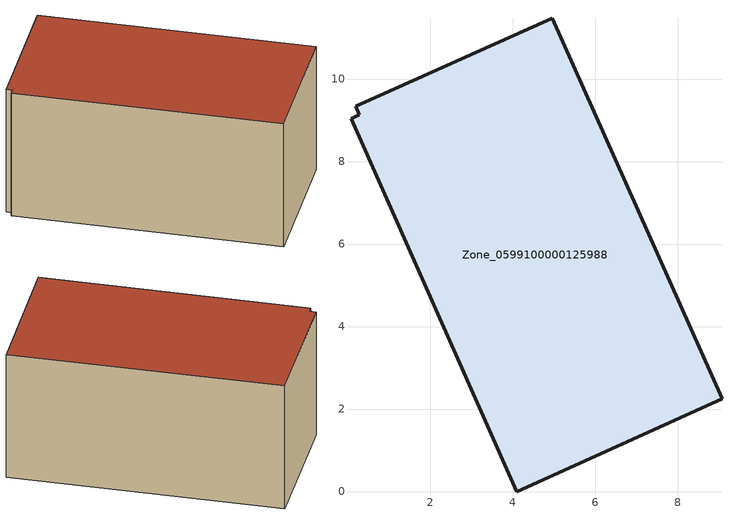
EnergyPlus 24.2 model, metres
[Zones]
Zone_0599100000125988
 floor ground (C_G): 0.28,9.13 0.19,9.34 4.96,11.47 9.08,2.25 4.1,0 0.09,9.04 z0
 wall outside (C_F): 4.1,0 9.08,2.25 4.96,11.47 0.19,9.34 0.28,9.13 0.09,9.04 4.1,0 z0:5.06
 roof outside (C_R): 0.19,9.34 0.28,9.13 0.09,9.04 4.1,0 9.08,2.25 4.96,11.47 z5.06
[BUILDING]
Pand.0599100000125988: North Axis=0; Terrain=City; Loads Convergence Tolerance Value=0.04; Temperature Convergence Tolerance Value=0.4; Solar Distribution=FullExterior; Maximum Number of Warmup Days=25; Minimum Number of Warmup Days=1
[Site:Location]
Rotterdam.The.Hague.AP_ZH_NLD Design_Conditions: Latitude=51.96; Longitude=4.45; Time Zone=1; Elevation=-4.5
[SITE:GROUNDTEMPERATURE:BUILDINGSURFACE]
18, 18, 18, 18, 18, 18, 18, 18, 18, 18, 18, 18
[MATERIAL] Thermal Absorptance=0.9; Solar Absorptance=0.7; Visible Absorptance=0.7
Name | Roughness | Thickness | Conductivity | Density | Specific Heat
G.D.1965 | MediumSmooth | 0.15 | 1 | 540 | 1210
F.D.1965 | Rough | 0.3 | 0.857143 | 1920 | 840
R.D.1965 | MediumRough | 0.2 | 0.08 | 1500 | 1000
[CONSTRUCTION]
C_G: G.D.1965
C_F: F.D.1965
C_R: R.D.1965
[ZONE]
Zone_0599100000125988: Type=1; Multiplier=1; Ceiling Height=Autocalculate; Volume=Autocalculate; Floor Area=autocalculate; Part of Total Floor Area=Yes
[ZONEINFILTRATION:DESIGNFLOWRATE]
Infil_Zone_0599100000125988: Zone or ZoneList or Space or SpaceList=Zone_0599100000125988; Schedule=AlwaysOn; Design Flow Rate Calculation Method=Flow/Area; Flow Rate per Floor Area=0.0042; Constant Term Coefficient=1; Temperature Term Coefficient=0; Velocity Term Coefficient=0; Velocity Squared Term Coefficient=0
[HVACTEMPLATE:ZONE:IDEALLOADSAIRSYSTEM]
Zone_0599100000125988: Maximum Heating Supply Air Temperature=50; Minimum Cooling Supply Air Temperature=13; Maximum Heating Supply Air Humidity Ratio=0.0156; Minimum Cooling Supply Air Humidity Ratio=0.0077; Heating Limit=NoLimit; Cooling Limit=NoLimit; Dehumidification Control Type=ConstantSensibleHeatRatio; Cooling Sensible Heat Ratio=0.7; Dehumidification Setpoint=60; Humidification Control Type=None; Humidification Setpoint=30; Outdoor Air Method=None; Outdoor Air Flow Rate per Person=0.00944; Outdoor Air Flow Rate per Zone Floor Area=0; Outdoor Air Flow Rate per Zone=0; Demand Controlled Ventilation Type=None; Outdoor Air Economizer Type=NoEconomizer; Heat Recovery Type=None; Sensible Heat Recovery Effectiveness=0.7; Latent Heat Recovery Effectiveness=0.65
[ZONECONTROL:THERMOSTAT]
ThermostatControl_Zone_0599100000125988: Zone or ZoneList=Zone_0599100000125988; Control Type Schedule=DualSetpointControlType; Control 1=Thermostat_Zone_0599100000125988; Temperature Difference Between Cutout And Setpoint=0
[THERMOSTATSETPOINT:DUALSETPOINT]
Thermostat_Zone_0599100000125988: Heating Setpoint Temperature Schedule=HeatingSetpoint_Zone_0599100000125988; Cooling Setpoint Temperature Schedule=CoolingSetpoint_Zone_0599100000125988
[SCHEDULE:COMPACT]
HeatingSetpoint_Zone_0599100000125988: Through: 12/31, For: AllDays, Until: 24:00, 21
CoolingSetpoint_Zone_0599100000125988: Through: 12/31, For: AllDays, Until: 24:00, 24
DualSetpointControlType: Through: 12/31, For: AllDays, Until: 24:00, 4
AlwaysOn: Through: 12/31, For: AllDays, Until: 24:00, 1
